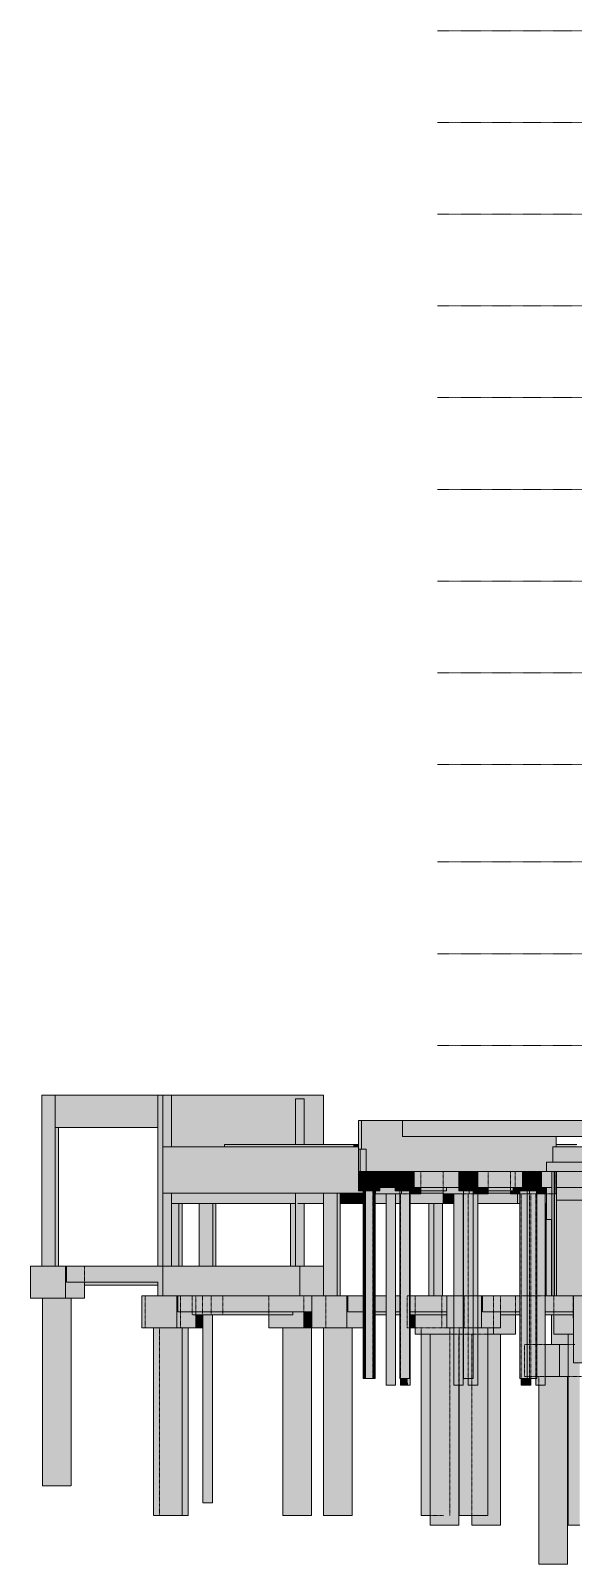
# Model space of a CAD drawing. Header units: centimetres. Extents: x -2198 to 42786, y -3196 to 88064.
# Drawn here: x 26789 to 28493, y 78277 to 83092 of the extents above; entities that cross this region are included whole.
import ezdxf

# ---------------------------------------------------------------- set-up
doc = ezdxf.new("R2010")
doc.units = ezdxf.units.CM
doc.linetypes.add('Centro', pattern=[3.175, 0.635, -0.47625, 1.5875, -0.47625])
doc.linetypes.add('Traço', pattern=[0.635, 0.3175, -0.3175])
for name, color, linetype, lineweight in [('A-FLOR', 7, 'Continuous', 25), ('A-FLOR-LEVL', 7, 'Continuous', 9), ('S-BEAM', 7, 'Continuous', 25), ('S-COLS', 7, 'Continuous', 25), ('S-FNDN', 7, 'Continuous', 25), ('S-FNDN-HDLN', 7, 'Traço', 9)]:
    doc.layers.add(name, color=color, linetype=linetype, lineweight=lineweight)

# ---------------------------------------------------------------- blocks, each defined once
blk = doc.blocks.new('Estaca W Gerdau - W250X32_7-3763720-CT E 002 - CRT ESQ')
at = {"layer": 'S-FNDN', "linetype": 'Traço', "lineweight": 9, "true_color": 0xa4b9db}
blk.add_hatch(color=9, dxfattribs=at).paths.add_polyline_path([(-1880.1, 79120), (-1871.6, 79120), (-1871.6, 79510), (-1886.2, 79510), (-1886.2, 79120)], flags=0)
at = {"layer": 'S-FNDN', "lineweight": 9}
for p, q in [((-1886.2, 79510), (-1886.2, 79120)), ((-1871.6, 79510), (-1886.2, 79510)), ((-1879.3, 79120), (-1879.3, 79510)), ((-1878.5, 79510), (-1878.5, 79120)), ((-1871.6, 79510), (-1871.6, 79120)), ((-1871.6, 79120), (-1886.2, 79120))]:
    blk.add_line(p, q, dxfattribs=at)
blk = doc.blocks.new('PED_BLRET-1EST_R01_2019_muro_ - 60x60x60-3843966-CT E 002 - CRT ESQ')
at = {"layer": 'S-FNDN-HDLN'}
for p, q in [((-2471.6, 79455), (-2441.6, 79455)), ((-2471.6, 79450), (-2471.6, 79455)), ((-2441.6, 79450), (-2471.6, 79450)), ((-2441.6, 79455), (-2441.6, 79450))]:
    blk.add_line(p, q, dxfattribs=at)
blk = doc.blocks.new('PED_BLRET-1EST_R01_2019_muro_ - 60x60x60-V12-CT E 002 - CRT ESQ')
at = {"layer": 'S-FNDN-HDLN'}
for p, q in [((-2472.7, 79455), (-2471.6, 79455)), ((-2472.7, 79450), (-2472.7, 79455)), ((-2442.7, 79455), (-2442.7, 79450))]:
    blk.add_line(p, q, dxfattribs=at)
blk = doc.blocks.new('PED_BLRET-1EST_R01_2019_muro_ - 60x60x60-V13-CT E 002 - CRT ESQ')
at = {"layer": 'S-FNDN-HDLN'}
for p, q in [((-2473.4, 79455), (-2472.7, 79455)), ((-2473.4, 79450), (-2473.4, 79455)), ((-2443.4, 79455), (-2443.4, 79450))]:
    blk.add_line(p, q, dxfattribs=at)
blk = doc.blocks.new('PED_BLRET-1EST_R01_2019_muro_ - 60x60x60-V14-CT E 002 - CRT ESQ')
at = {"layer": 'S-FNDN-HDLN'}
for p, q in [((-2474.9, 79455), (-2474.1, 79455)), ((-2474.9, 79450), (-2474.9, 79455)), ((-2444.9, 79455), (-2444.9, 79450))]:
    blk.add_line(p, q, dxfattribs=at)
blk = doc.blocks.new('PED_BLRET-1EST_R01_2019_muro_ - 60x60x60-V15-CT E 002 - CRT ESQ')
at = {"layer": 'S-FNDN-HDLN'}
for p, q in [((-2473.7, 79450), (-2473.7, 79455)), ((-2443.7, 79455), (-2443.7, 79450))]:
    blk.add_line(p, q, dxfattribs=at)
blk = doc.blocks.new('PED_BLRET-1EST_R01_2019_muro_ - 60x60x60-V16-CT E 002 - CRT ESQ')
at = {"layer": 'S-FNDN-HDLN'}
for p, q in [((-2476.4, 79455), (-2474.9, 79455)), ((-2476.4, 79450), (-2476.4, 79455)), ((-2446.4, 79455), (-2446.4, 79450))]:
    blk.add_line(p, q, dxfattribs=at)
blk = doc.blocks.new('PED_BLRET-1EST_R01_2019_muro_ - 60x60x60-V17-CT E 002 - CRT ESQ')
at = {"layer": 'S-FNDN-HDLN'}
for p, q in [((-2478.6, 79455), (-2477.9, 79455)), ((-2478.6, 79450), (-2478.6, 79455)), ((-2448.6, 79455), (-2448.6, 79450))]:
    blk.add_line(p, q, dxfattribs=at)
blk = doc.blocks.new('PED_BLRET-1EST_R01_2019_muro_ - 60x60x60-V4-CT E 002 - CRT ESQ')
at = {"layer": 'S-FNDN-HDLN'}
for p, q in [((-1986.8, 79455), (-1978.9, 79455)), ((-1986.8, 79450), (-1986.8, 79455)), ((-1978.9, 79450), (-1986.8, 79450)), ((-1978.9, 79455), (-1963.9, 79455)), ((-1956.8, 79455), (-1956.8, 79450))]:
    blk.add_line(p, q, dxfattribs=at)

msp = doc.modelspace()

# ---------------------------------------------------------------- hatches: boundary and pattern name
at = {"layer": 'A-FLOR', "true_color": 0xc0c0c0}
msp.add_hatch(color=9, dxfattribs=at).paths.add_polyline_path([(27852.3, 79498), (27899.06, 79498), (27899.06, 79510), (27845.09, 79510), (27845.09, 79498), (27852.03, 79498)], flags=0)
at = {"layer": 'S-BEAM', "true_color": 0xc0c0c0}
for points in [[(27188.11, 79648), (27188.11, 79750), (26866.25, 79750), (26866.25, 79648)], [(27826.46, 79580), (27828.19, 79580), (27828.19, 79670), (27818.5, 79670), (27818.88, 79580), (27823.55, 79580)], [(28343.42, 79620), (28553.05, 79620), (28553.05, 79670), (27957.1, 79670), (27957.1, 79620), (28291.72, 79620)], [(27789.14, 79588), (27803.8, 79588), (27803.8, 79595), (27397.67, 79595), (27397.67, 79588), (27723.06, 79588)], [(27813.79, 79588), (27818.5, 79588), (27818.5, 79595), (27803.8, 79595), (27803.8, 79588)], [(28446.81, 79588), (28503.55, 79588), (28503.55, 79595), (28438.74, 79595), (28438.74, 79588)], [(27818.31, 79460), (27818.62, 79510), (27818.88, 79510), (27819.06, 79510), (27819.63, 79510), (27819.8, 79510), (27820.37, 79510), (27820.55, 79510), (27821.12, 79510), (27821.58, 79460), (27822.04, 79460), (27822.35, 79510), (27822.61, 79510), (27822.79, 79510), (27823.36, 79510), (27823.55, 79580), (27818.31, 79580), (27818.31, 79460)], [(27837.88, 79510), (27842.55, 79510), (27842.55, 79580), (27823.55, 79580), (27823.84, 79510), (27837.36, 79510)], [(27826.79, 79460), (27845.09, 79460), (27845.09, 79510), (27826.09, 79510), (27826.46, 79460)], [(27885.35, 79460), (27933.06, 79460), (27933.06, 79510), (27899.06, 79510), (27899.06, 79498), (27885.35, 79498), (27885.35, 79486.36)], [(28084.94, 79460), (28133.26, 79460), (28133.26, 79510), (27993.06, 79510), (27993.06, 79460), (28033.24, 79460)], [(28265.88, 79460), (28333.06, 79460), (28333.06, 79510), (28193.26, 79510), (28193.26, 79460), (28260.18, 79460)], [(27825.3, 79460), (27825.35, 79460.16), (27824.98, 79460)], [(27708.84, 79410), (27708.84, 79442), (27628.34, 79442), (27628.34, 79410)], [(27761.28, 79410), (27820.89, 79410), (27820.89, 79442), (27761.28, 79442)], [(27820.89, 79410), (27830.83, 79410), (27830.83, 79442), (27820.89, 79442)], [(28100.03, 79410), (28100.03, 79440), (28084.43, 79440), (28084.43, 79442), (28083.94, 79442), (28083.94, 79410)], [(28100.03, 79410), (28117.37, 79410), (28117.37, 79440), (28100.03, 79440), (28100.03, 79422.71)], [(28296.15, 79410), (28318.17, 79410), (28318.17, 79440), (28296.15, 79440), (28296.15, 79442), (28226.11, 79442), (28226.11, 79440), (28193.17, 79440), (28193.17, 79410), (28240.03, 79410)], [(28408.68, 79439), (28409.2, 79439), (28409.2, 79440), (28408.68, 79440)], [(26999.31, 79163), (27196.31, 79163), (27196.31, 79213), (26901.47, 79213), (26901.47, 79163), (26922.11, 79163)], [(27204.18, 79120), (27204.18, 79213), (27196.31, 79213), (27196.31, 79163), (27188.1, 79163), (27188.1, 79120), (27196.31, 79120)], [(27204.18, 79120), (27634.14, 79120), (27634.14, 79213), (27204.18, 79213)], [(27672.06, 79120), (27708.62, 79120), (27708.62, 79213), (27634.14, 79213), (27634.14, 79120), (27668.76, 79120)], [(27186.46, 79153), (27188.1, 79153), (27188.1, 79163), (26957.64, 79163), (26957.64, 79153), (26999.31, 79153)], [(27412.88, 79070), (27672.06, 79070), (27672.06, 79120), (27251.46, 79120), (27251.46, 79070), (27309.49, 79070)], [(27307.14, 79060), (27612.63, 79060), (27612.63, 79070), (27307.14, 79070)]]:
    msp.add_hatch(color=9, dxfattribs=at).paths.add_polyline_path(points, flags=0)
h = msp.add_hatch(color=9, dxfattribs=at)
h.paths.add_polyline_path([(27412.88, 79410), (27620.82, 79410), (27620.82, 79442), (27230.82, 79442), (27230.82, 79410)], flags=0)
h.paths.add_polyline_path([(27339.57, 79588), (27397.67, 79588), (27397.67, 79595), (27620.82, 79595), (27620.82, 79738), (27647.45, 79738), (27647.45, 79595), (27708.62, 79595), (27708.62, 79750), (27230.82, 79750), (27230.82, 79588), (27309.49, 79588)], flags=0)
h = msp.add_hatch(color=9, dxfattribs=at)
h.paths.add_polyline_path([(28013.68, 79450), (28094.44, 79450), (28094.44, 79460), (28013.68, 79460)], flags=0)
h.paths.add_polyline_path([(28291.72, 79450), (28304.46, 79450), (28304.46, 79460), (28226.11, 79460), (28226.11, 79450), (28265.88, 79450)], flags=0)
h.paths.add_polyline_path([(27899.06, 79510), (28409.2, 79510), (28409.2, 79540), (28428.95, 79540), (28428.95, 79588), (28438.74, 79588), (28438.74, 79620), (27957.1, 79620), (27957.1, 79670), (27828.19, 79670), (27828.19, 79580), (27842.55, 79580), (27842.84, 79510), (27885.35, 79510)], flags=0)
h = msp.add_hatch(color=9, dxfattribs=at)
h.paths.add_polyline_path([(27204.19, 79442), (27833.31, 79442), (27833.31, 79450), (27818.31, 79450), (27818.1, 79588), (27204.19, 79588)], flags=0)
h.paths.add_polyline_path([(28013.68, 79442), (28084.43, 79442), (28084.43, 79450), (28013.68, 79450), (28013.68, 79444)], flags=0)
h.paths.add_polyline_path([(28226.11, 79442), (28296.15, 79442), (28296.15, 79450), (28226.11, 79450), (28226.11, 79444)], flags=0)
h.paths.add_polyline_path([(27872.01, 79442), (27872.01, 79450), (27870.35, 79450), (27870.35, 79442)], flags=0)
h.paths.add_polyline_path([(28498.51, 79540), (28538.12, 79540), (28538.12, 79588), (28428.95, 79588), (28428.95, 79540), (28483.84, 79540)], flags=0)
h = msp.add_hatch(color=9, dxfattribs=at)
h.paths.add_polyline_path([(28393.06, 79460), (28425.76, 79460), (28425.76, 79510), (28393.06, 79510), (28393.06, 79488.13)], flags=0)
h.paths.add_polyline_path([(28446.81, 79460), (28553.06, 79460), (28553.06, 79510), (28440.36, 79510), (28440.36, 79460)], flags=0)
h = msp.add_hatch(color=9, dxfattribs=at)
h.paths.add_polyline_path([(28409.2, 79360), (28425.54, 79360), (28425.27, 79460), (28409.2, 79460), (28409.2, 79399.87)], flags=0)
h.paths.add_polyline_path([(28409.2, 79510), (28428.2, 79510), (28428.2, 79540), (28409.2, 79540), (28409.2, 79532.25)], flags=0)
h = msp.add_hatch(color=9, dxfattribs=at)
h.paths.add_polyline_path([(28440.36, 79420), (28553.05, 79420), (28553.05, 79460), (28440.36, 79460), (28440.36, 79444)], flags=0)
h.paths.add_polyline_path([(28524.36, 79510), (28553.06, 79510), (28553.06, 79540), (28428.2, 79540), (28428.2, 79510), (28498.53, 79510)], flags=0)
h = msp.add_hatch(color=9, dxfattribs=at)
h.paths.add_polyline_path([(28083.83, 79410), (28083.94, 79410.1), (28083.83, 79442), (28013.68, 79442), (28013.68, 79440), (27980.74, 79440), (27980.74, 79410), (28033.24, 79410)], flags=0)
h.paths.add_polyline_path([(27830.83, 79410), (27833.31, 79410.33), (27833.31, 79442), (27830.83, 79442)], flags=0)
h.paths.add_polyline_path([(27870.35, 79410), (27904.95, 79410), (27904.95, 79440), (27872.01, 79440), (27872.01, 79442), (27870.35, 79442), (27870.35, 79415.25)], flags=0)
h.paths.add_polyline_path([(27948.06, 79410), (27948.06, 79440), (27934.95, 79440), (27934.95, 79410)], flags=0)
h = msp.add_hatch(color=9, dxfattribs=at)
h.paths.add_polyline_path([(28318.17, 79410), (28325.12, 79410), (28325.12, 79440), (28318.17, 79440)], flags=0)
h.paths.add_polyline_path([(28409.2, 79410), (28409.2, 79439), (28408.68, 79439), (28408.68, 79440), (28404.88, 79440), (28404.88, 79410), (28408.68, 79410)], flags=0)
h = msp.add_hatch(color=9, dxfattribs=at)
h.paths.add_polyline_path([(29584.14, 79120), (29625.76, 79120), (29625.76, 79420), (29490.36, 79420), (29490.36, 79120)], flags=0)
h.paths.add_polyline_path([(28440.36, 79120), (28575.76, 79120), (28575.76, 79420), (28440.36, 79420), (28440.36, 79179.25)], flags=0)
h.paths.add_polyline_path([(28590.36, 79120), (28725.76, 79120), (28725.76, 79420), (28590.36, 79420), (28590.36, 79135.12)], flags=0)
h.paths.add_polyline_path([(30525.76, 79120), (30525.76, 79420), (30390.36, 79420), (30390.36, 79120), (30514.67, 79120)], flags=0)
h.paths.add_polyline_path([(28740.36, 79120), (28875.76, 79120), (28875.76, 79420), (28740.36, 79420), (28740.36, 79355.75)], flags=0)
h.paths.add_polyline_path([(28890.36, 79120), (29025.76, 79120), (29025.76, 79420), (28890.36, 79420), (28890.36, 79179.25)], flags=0)
h.paths.add_polyline_path([(29040.36, 79120), (29175.76, 79120), (29175.76, 79420), (29040.36, 79420), (29040.36, 79135.12)], flags=0)
h.paths.add_polyline_path([(29190.36, 79120), (29325.76, 79120), (29325.76, 79420), (29190.36, 79420), (29190.36, 79179.25)], flags=0)
h.paths.add_polyline_path([(30375.76, 79120), (30375.76, 79420), (30240.36, 79420), (30240.36, 79120), (30359.58, 79120)], flags=0)
h.paths.add_polyline_path([(29340.36, 79120), (29475.76, 79120), (29475.76, 79420), (29340.36, 79420), (29340.36, 79179.25)], flags=0)
h.paths.add_polyline_path([(30225.76, 79120), (30225.76, 79420), (30090.36, 79420), (30090.36, 79120), (30204.49, 79120)], flags=0)
h.paths.add_polyline_path([(29640.36, 79120), (29775.76, 79120), (29775.76, 79420), (29640.36, 79420), (29640.36, 79179.25)], flags=0)
h.paths.add_polyline_path([(29790.36, 79120), (29925.76, 79120), (29925.76, 79420), (29790.36, 79420), (29790.36, 79179.25)], flags=0)
h.paths.add_polyline_path([(29940.36, 79120), (30075.76, 79120), (30075.76, 79420), (29940.36, 79420), (29940.36, 79179.25)], flags=0)
h = msp.add_hatch(color=9, dxfattribs=at)
h.paths.add_polyline_path([(27934.95, 79070), (27948.06, 79070), (27948.06, 79120), (27934.95, 79120), (27934.95, 79090.99)], flags=0)
h.paths.add_polyline_path([(27784.61, 79070), (27833.31, 79070), (27833.31, 79120), (27784.61, 79120)], flags=0)
h.paths.add_polyline_path([(28095.37, 79070), (28095.37, 79120), (27980.74, 79120), (27980.74, 79070), (28084.94, 79070)], flags=0)
h.paths.add_polyline_path([(27870.35, 79070), (27904.95, 79070), (27904.95, 79120), (27870.35, 79120), (27870.35, 79090.99)], flags=0)
h = msp.add_hatch(color=9, dxfattribs=at)
h.paths.add_polyline_path([(28211.44, 79070), (28325.12, 79070), (28325.12, 79120), (28207.61, 79120), (28207.61, 79070)], flags=0)
h.paths.add_polyline_path([(28404.88, 79070), (28493.06, 79070), (28493.06, 79120), (28404.88, 79120), (28404.88, 79076.22)], flags=0)
h = msp.add_hatch(color=9, dxfattribs=at)
h.paths.add_polyline_path([(27870.35, 79060), (27904.95, 79060), (27904.95, 79070), (27870.35, 79070)], flags=0)
h.paths.add_polyline_path([(28095.37, 79060), (28095.37, 79070), (27980.74, 79070), (27980.74, 79060), (28084.94, 79060)], flags=0)
h.paths.add_polyline_path([(27948.06, 79060), (27948.06, 79070), (27934.95, 79070), (27934.95, 79060)], flags=0)
h = msp.add_hatch(color=9, dxfattribs=at)
h.paths.add_polyline_path([(28446.81, 79060), (28493.06, 79060), (28493.06, 79070), (28404.88, 79070), (28404.88, 79060)], flags=0)
h.paths.add_polyline_path([(28264.09, 79060), (28325.12, 79060), (28325.12, 79070), (28264.09, 79070)], flags=0)
h = msp.add_hatch(color=9, dxfattribs=at)
h.paths.add_polyline_path([(28769.81, 78917), (28789.81, 78917), (28789.81, 78950), (28769.81, 78950), (28769.81, 79030), (28746.33, 79030), (28746.33, 79000), (28701.51, 79000), (28701.51, 78917), (28761.49, 78917)], flags=0)
h.paths.add_polyline_path([(28869.81, 78917), (28883.55, 78917), (28883.55, 78950), (28869.81, 78950), (28869.81, 78923.77)], flags=0)
h.paths.add_polyline_path([(28446.81, 78967), (28476.64, 78967), (28476.64, 79000), (28431.82, 79000), (28431.82, 79060), (28424.41, 79060), (28424.41, 78967), (28431.82, 78967)], flags=0)
at = {"layer": 'S-COLS', "true_color": 0xc0c0c0}
for points in [[(26866.25, 79213), (26866.25, 79750), (26823.93, 79750), (26823.93, 79213)], [(27188.11, 79213), (27204.19, 79213.03), (27204.19, 79750), (27188.11, 79750), (27188.11, 79355.75)], [(26876.37, 79213), (26876.37, 79648), (26866.25, 79648), (26866.25, 79213)], [(27254.55, 79213), (27254.55, 79410), (27230.82, 79410), (27230.82, 79213)], [(27264.67, 79213), (27264.67, 79410), (27254.55, 79410), (27254.55, 79213), (27256.22, 79213)], [(27325.19, 79213), (27360.55, 79213), (27360.55, 79410), (27318.24, 79410), (27318.24, 79213)], [(27360.55, 79213), (27370.67, 79213), (27370.67, 79410), (27360.55, 79410), (27360.55, 79213)], [(27619.67, 79213), (27620.82, 79213), (27620.82, 79410), (27604.74, 79410), (27604.74, 79213)], [(27723.06, 79120), (27751.16, 79120), (27751.16, 79442), (27708.84, 79442), (27708.84, 79120)], [(27761.28, 79120), (27761.28, 79442), (27751.16, 79442), (27751.16, 79120)], [(28055.27, 79120), (28055.27, 79410), (28039.19, 79410), (28039.19, 79120)], [(28055.27, 79120), (28081.9, 79120), (28081.9, 79410), (28055.27, 79410), (28055.27, 79179.25)], [(28147.37, 79120), (28148.26, 79120), (28148.26, 79440), (28147.37, 79440), (28147.37, 79135.12)], [(28423.98, 79120), (28423.98, 79360), (28409.2, 79360), (28409.2, 79410), (28407.9, 79410), (28407.9, 79120)]]:
    msp.add_hatch(color=9, dxfattribs=at).paths.add_polyline_path(points, flags=0)
h = msp.add_hatch(color=9, dxfattribs=at)
h.paths.add_polyline_path([(27204.19, 79213), (27230.82, 79213), (27230.82, 79442), (27204.19, 79442), (27204.19, 79355.75)], flags=0)
h.paths.add_polyline_path([(27206.1, 79588), (27230.82, 79588), (27230.82, 79750), (27204.19, 79750), (27204.19, 79588)], flags=0)
h = msp.add_hatch(color=9, dxfattribs=at)
h.paths.add_polyline_path([(27634.14, 79213), (27647.45, 79213), (27647.45, 79410), (27628.34, 79410), (27628.26, 79442), (27620.82, 79442), (27620.82, 79213)], flags=0)
h.paths.add_polyline_path([(27643.82, 79595), (27647.45, 79595), (27647.45, 79738), (27620.82, 79738), (27620.82, 79595), (27642.62, 79595)], flags=0)
h = msp.add_hatch(color=9, dxfattribs=at)
h.paths.add_polyline_path([(28423.98, 79120), (28425.54, 79120), (28425.54, 79360), (28423.98, 79360), (28423.98, 79179.25)], flags=0)
h.paths.add_polyline_path([(28450.61, 79120), (28450.61, 79120), (28446.81, 79120)], flags=0)
at = {"layer": 'S-FNDN', "true_color": 0xc0c0c0}
for points in [[(27818.31, 79450), (27819.06, 79450), (27818.62, 79510), (27818.31, 79510), (27818.31, 79460)], [(27819.8, 79450), (27819.37, 79510), (27819.06, 79510), (27819.06, 79450)], [(27819.8, 79450), (27820.55, 79450), (27820.11, 79510), (27819.8, 79510), (27819.8, 79452.29)], [(27820.55, 79450), (27822.04, 79450), (27821.58, 79460), (27821.12, 79460), (27820.86, 79510), (27820.55, 79510), (27820.55, 79452.29)], [(27822.79, 79450), (27822.35, 79510), (27822.04, 79510), (27822.04, 79450)], [(27823.53, 79450), (27823.09, 79510), (27822.79, 79510), (27822.79, 79450)], [(27824.25, 79450), (27823.84, 79510), (27823.53, 79510), (27823.53, 79450)], [(27825.35, 79450), (27824.98, 79510), (27824.25, 79510), (27824.25, 79450)], [(27825.35, 79450), (27885.35, 79450), (27885.35, 79498), (27845.09, 79498), (27845.09, 79460), (27825.86, 79460), (27825.59, 79510), (27825.35, 79510), (27825.35, 79453.37)], [(27953.42, 79450), (27993.06, 79450), (27993.06, 79510), (27933.06, 79510), (27933.06, 79450), (27943.91, 79450)], [(28188.33, 79450), (28193.26, 79450), (28193.26, 79510), (28133.26, 79510), (28133.26, 79450), (28162.48, 79450)], [(28343.42, 79450), (28393.06, 79450), (28393.06, 79510), (28333.06, 79510), (28333.06, 79450), (28342.68, 79450)], [(27833.82, 78860), (27834.06, 78860), (27833.82, 79450), (27833.31, 79450), (27833.31, 78860)], [(27834.57, 78860), (27834.8, 78860), (27834.57, 79450), (27834.06, 79450), (27834.06, 78860)], [(27835.32, 78860), (27835.55, 78860), (27835.32, 79450), (27834.8, 79450), (27834.8, 78860)], [(27836.06, 78860), (27837.04, 78860), (27836.81, 79450), (27835.55, 79450), (27835.55, 78860)], [(27837.55, 78860), (27837.79, 78860), (27837.36, 79450), (27837.04, 79450), (27837.04, 78860)], [(27838.3, 78860), (27838.53, 78860), (27838.3, 79450), (27837.79, 79450), (27837.79, 78860)], [(27839.04, 78860), (27839.25, 78860), (27839.04, 79450), (27838.53, 79450), (27838.53, 78860)], [(27839.76, 78860), (27840.35, 78860), (27839.94, 79450), (27839.25, 79450), (27839.25, 78860)], [(27840.35, 78860), (27870.35, 78860), (27870.35, 79450), (27840.35, 79450), (27840.35, 78870.37)], [(27929.85, 79440), (27948.06, 79440), (27948.06, 79450), (27933.06, 79450), (27933.06, 79460), (27885.35, 79460), (27885.35, 79450), (27872.01, 79450), (27872.01, 79440), (27878.15, 79440)], [(27948.06, 78860), (27978.06, 78860), (27978.06, 79450), (27948.06, 79450), (27948.06, 78870.37)], [(27978.06, 79440), (28013.68, 79440), (28013.68, 79460), (27993.06, 79460), (27993.06, 79450), (27978.06, 79450), (27978.06, 79442)], [(28084.43, 79440), (28148.26, 79440), (28148.26, 79450), (28133.26, 79450), (28133.26, 79460), (28094.44, 79460), (28094.44, 79450), (28084.43, 79450), (28084.43, 79442)], [(28148.26, 78860), (28178.26, 78860), (28178.26, 79450), (28148.26, 79450), (28148.26, 78870.37)], [(28178.26, 79440), (28226.11, 79440), (28226.11, 79460), (28193.26, 79460), (28193.26, 79450), (28178.26, 79450), (28178.26, 79442)], [(28318.17, 79440), (28325.12, 79440), (28325.12, 79450), (28310.12, 79450), (28310.12, 79460), (28304.46, 79460), (28304.46, 79450), (28296.15, 79450), (28296.15, 79440)], [(28333.06, 79450), (28333.06, 79460), (28310.12, 79460), (28310.12, 79450), (28317.57, 79450)], [(28325.12, 78860), (28348.06, 78860), (28347.62, 79450), (28325.12, 79450), (28325.12, 78901.46)], [(28351.72, 78860), (28378.06, 78860), (28378.06, 79450), (28348.06, 79450), (28348.06, 78914.49), (28348.12, 78860), (28351.6, 78860)], [(28378.06, 79440), (28409.2, 79440), (28408.95, 79460), (28393.06, 79460), (28393.06, 79450), (28378.06, 79450), (28378.06, 79440.79)], [(27904.95, 78840), (27927.58, 78840), (27927.58, 79440), (27904.95, 79440), (27904.95, 78914.49)], [(27927.58, 78840), (27934.95, 78840), (27934.95, 79440), (27927.58, 79440), (27927.58, 78914.49)], [(27980.74, 78840), (27980.74, 79440), (27978.06, 79440), (27978.06, 78860), (27973.38, 78860), (27973.77, 78840), (27980.27, 78840)], [(28117.37, 78840), (28140.01, 78840), (28140.01, 79440), (28117.37, 79440), (28117.37, 78870.37)], [(28140.01, 78840), (28147.37, 78840), (28147.37, 79440), (28140.01, 79440), (28140.01, 78870.37)], [(28172.88, 78840), (28185.8, 78840), (28185.8, 79440), (28178.26, 79440), (28178.19, 78860), (28163.17, 78860), (28163.57, 78840), (28170.8, 78840)], [(28185.8, 78840), (28193.17, 78840), (28193.17, 79440), (28185.8, 79440), (28185.8, 78869.01)], [(28386.15, 78840), (28397.52, 78840), (28397.52, 79440), (28378.06, 79440), (28378.06, 78860), (28374.89, 78860), (28374.89, 78840), (28382.52, 78840)], [(28404.88, 78840), (28404.88, 79440), (28397.52, 79440), (28397.52, 78840), (28404.41, 78840)], [(26792.53, 79113), (26898.63, 79113), (26898.63, 79213), (26788.92, 79213), (26788.92, 79113)], [(26898.63, 79113), (26957.64, 79113), (26957.64, 79163), (26901.47, 79163), (26901.47, 79213), (26898.63, 79213), (26898.63, 79153)], [(26825.71, 78523), (26908.57, 78523), (26908.57, 79113), (26825.71, 79113), (26825.71, 78649.74)], [(26915.49, 78523), (26915.49, 79113), (26908.57, 79113), (26908.57, 78523), (26914.35, 78523)], [(27248.14, 79020), (27248.14, 79120), (27138.42, 79120), (27138.42, 79020), (27206.1, 79020)], [(27307.14, 79020), (27307.14, 79070), (27251.46, 79070), (27251.46, 79120), (27248.14, 79120), (27248.14, 79020), (27273.17, 79020)], [(27682.42, 79020), (27781.77, 79020), (27781.77, 79120), (27672.06, 79120), (27672.06, 79020), (27674.69, 79020)], [(27781.77, 79020), (27833.31, 79020), (27833.31, 79070), (27784.61, 79070), (27784.61, 79120), (27781.77, 79120), (27781.77, 79060)], [(28230.11, 79020), (28264.09, 79020), (28264.09, 79070), (28207.61, 79070), (28207.61, 79120), (28205.09, 79120), (28205.09, 79020), (28225.28, 79020)], [(28493.06, 78910), (28633.06, 78910), (28633.06, 79120), (28493.06, 79120), (28493.06, 78914.49)], [(27612.63, 79020), (27646.48, 79020), (27646.48, 79070), (27612.63, 79070), (27612.63, 79060), (27536.46, 79060), (27536.46, 79020)], [(27646.48, 79020), (27672.06, 79020), (27672.06, 79070), (27646.48, 79070)], [(27175.21, 78430), (27258.08, 78430), (27257.79, 79020), (27175.21, 79020), (27175.21, 78649.74)], [(27263.86, 78430), (27264.99, 78430), (27264.99, 79020), (27258.08, 79020), (27258.08, 78430), (27261.53, 78430)], [(27272.17, 78430), (27276.62, 78430), (27276.62, 79020), (27264.99, 79020), (27264.99, 78430), (27266.81, 78430)], [(27282.29, 78430), (27283.37, 78430), (27283.37, 79020), (27276.62, 79020), (27276.62, 78430), (27280.02, 78430)], [(27307.14, 79020), (27328.02, 79020), (27328.02, 79060), (27307.14, 79060)], [(27329.83, 78470), (27336.46, 78470), (27336.46, 79060), (27329.47, 79060), (27329.47, 78470)], [(27336.46, 78470), (27359.44, 78470), (27359.44, 79060), (27336.46, 79060), (27336.46, 78473.23)], [(27581.84, 78430), (27602.13, 78430), (27602.13, 79020), (27581.1, 79020), (27581.1, 78430)], [(27602.13, 78430), (27671.09, 78430), (27671.09, 79020), (27602.13, 79020), (27602.13, 78649.74)], [(27787.22, 78430), (27791.71, 78430), (27791.71, 79020), (27708.85, 79020), (27708.94, 78430), (27781.82, 78430)], [(27797.49, 78430), (27798.63, 78430), (27798.63, 79020), (27791.71, 79020), (27791.71, 78430), (27795.17, 78430)], [(27996.54, 79020), (27996.54, 79060), (27980.74, 79060), (27980.74, 79020), (27981.55, 79020)], [(28134.84, 78430), (28217.71, 78430), (28217.71, 79020), (28193.17, 79020), (28193.17, 78840), (28163.17, 78840), (28163.17, 78860), (28148.26, 78860), (28148.26, 79020), (28147.37, 79020), (28147.01, 78840), (28134.84, 78840), (28134.84, 78473.23)], [(28223.49, 78430), (28224.62, 78430), (28224.62, 79020), (28217.71, 79020), (28217.71, 78430), (28221.17, 78430)], [(28311.26, 79000), (28311.26, 79060), (28264.09, 79060), (28264.09, 79020), (28242.12, 79020), (28242.12, 79000)], [(28493.06, 79050), (28493.06, 79060), (28492.4, 79060), (28492.4, 79050)], [(28015.55, 78430), (28036.41, 78430), (28036.21, 79000), (28015.55, 79000), (28015.55, 78649.74)], [(28043.36, 78430), (28042.99, 79000), (28036.41, 79000), (28036.41, 78430), (28042.99, 78430)], [(28043.36, 78400), (28126.37, 78400), (28126.37, 78840), (28117.37, 78840), (28117.37, 79000), (28043.36, 79000), (28043.36, 78430)], [(28212.92, 78400), (28257.64, 78400), (28257.64, 79000), (28224.62, 79000), (28224.62, 78430), (28174.62, 78430), (28174.76, 78400), (28207.82, 78400)], [(28263.34, 78400), (28264.43, 78400), (28264.43, 79000), (28257.64, 79000), (28257.64, 78400), (28261.06, 78400)], [(28449.64, 78867), (28449.64, 78967), (28404.88, 78967), (28404.88, 78867), (28446.81, 78867)], [(28476.64, 78867), (28476.64, 78967), (28449.64, 78967), (28449.64, 78867)], [(28476.64, 78400), (28513.06, 78400), (28513.06, 78910), (28493.06, 78910), (28493.06, 79000), (28476.64, 79000), (28476.64, 78473.23)], [(27958.38, 78840), (27973.38, 78840), (27973.26, 78860), (27950.75, 78860), (27950.75, 78840), (27955.7, 78840)], [(28132.08, 78400), (28133.17, 78400), (28132.88, 78840), (28126.37, 78840), (28126.37, 78400), (28129.79, 78400)], [(28343.42, 78840), (28351.72, 78840), (28351.6, 78860), (28329.09, 78860), (28329.51, 78840), (28340.35, 78840)], [(28352.45, 78840), (28359.09, 78840), (28359.07, 78860), (28351.72, 78860), (28351.72, 78840)], [(28384.35, 78277), (28467.34, 78277), (28467.34, 78867), (28404.88, 78867), (28404.88, 78840), (28384.35, 78840), (28384.35, 78296.73)], [(28473.06, 78277), (28474.16, 78277), (28474.16, 78867), (28467.34, 78867), (28467.34, 78277), (28470.76, 78277)]]:
    msp.add_hatch(color=9, dxfattribs=at).paths.add_polyline_path(points, flags=0)
h = msp.add_hatch(color=9, dxfattribs=at)
h.paths.add_polyline_path([(28095.37, 79020), (28117.37, 79020), (28117.37, 79120), (28095.37, 79120), (28095.37, 79060)], flags=0)
h.paths.add_polyline_path([(28147.37, 79020), (28148.26, 79020), (28148.26, 79120), (28147.37, 79120), (28147.37, 79046.87)], flags=0)
h.paths.add_polyline_path([(28193.17, 79020), (28205.09, 79020), (28205.09, 79120), (28193.17, 79120), (28193.17, 79040.96)], flags=0)
h = msp.add_hatch(color=9, dxfattribs=at)
h.paths.add_polyline_path([(27996.54, 79000), (28117.37, 79000), (28117.37, 79020), (28095.37, 79020), (28095.37, 79060), (27996.54, 79060), (27996.54, 79002.74)], flags=0)
h.paths.add_polyline_path([(28224.62, 79000), (28242.12, 79000), (28242.12, 79020), (28224.62, 79020), (28224.62, 79002.74)], flags=0)
h = msp.add_hatch(color=9, dxfattribs=at)
h.paths.add_polyline_path([(28431.82, 79000), (28493.06, 79000), (28493.06, 79050), (28492.4, 79050), (28492.4, 79060), (28431.82, 79060), (28431.82, 79002.74)], flags=0)
h.paths.add_polyline_path([(28653.6, 79000), (28676.66, 79000), (28676.66, 79030), (28637.66, 79030), (28637.66, 79000)], flags=0)

# ---------------------------------------------------------------- linework, layer by layer
at = {"layer": 'A-FLOR', "lineweight": 9}
for p, q in [((27845.09, 79510), (27899.06, 79510)), ((27899.06, 79498), (27845.09, 79498)), ((27899.06, 79510), (27899.06, 79498))]:
    msp.add_line(p, q, dxfattribs=at)
at = {"layer": 'A-FLOR-LEVL', "linetype": 'Centro'}
for p, q in [((28066.61, 83092), (33615.18, 83092)), ((28066.61, 82804), (33615.18, 82804)), ((28066.61, 82516), (33615.18, 82516)), ((28066.61, 82228), (33615.18, 82228)), ((28066.61, 81940), (33615.18, 81940)), ((28066.61, 81652), (33615.18, 81652)), ((28066.61, 81364), (33615.18, 81364)), ((28066.61, 81076), (33615.18, 81076)), ((28066.61, 80788), (33615.18, 80788)), ((28066.61, 80482), (33615.18, 80482)), ((28066.61, 80194), (33615.18, 80194)), ((28066.61, 79906), (33615.18, 79906)), ((28066.61, 79510), (33615.18, 79510)), ((28066.61, 79120), (33615.18, 79120))]:
    msp.add_line(p, q, dxfattribs=at)
at = {"layer": 'S-BEAM', "lineweight": 9}
for p, q in [((26866.25, 79750), (27188.11, 79750)), ((26866.25, 79750), (26866.25, 79648)), ((27188.11, 79648), (27188.11, 79750)), ((27708.62, 79750), (27230.82, 79750)), ((27230.82, 79750), (27230.82, 79588)), ((27620.82, 79738), (27647.45, 79738)), ((27620.82, 79595), (27620.82, 79738)), ((27647.45, 79738), (27647.45, 79595)), ((27708.62, 79595), (27708.62, 79750)), ((26866.25, 79648), (27188.11, 79648)), ((27828.19, 79670), (27818.5, 79670)), ((27818.5, 79580), (27818.5, 79670)), ((27828.19, 79670), (27957.1, 79670)), ((27828.19, 79670), (27828.19, 79580)), ((27957.1, 79670), (28553.05, 79670)), ((27957.1, 79670), (27957.1, 79620)), ((27397.67, 79595), (27803.8, 79595)), ((27397.67, 79595), (27397.67, 79588)), ((27803.8, 79588), (27803.8, 79595)), ((27803.8, 79595), (27818.5, 79595)), ((27803.8, 79595), (27803.8, 79588)), ((27957.1, 79620), (28553.05, 79620)), ((28438.74, 79620), (28438.74, 79588)), ((28438.74, 79595), (28503.55, 79595)), ((27204.19, 79588), (27818.5, 79588)), ((27204.19, 79588), (27204.19, 79442)), ((27818.31, 79460), (27818.31, 79580)), ((27818.31, 79580), (27823.55, 79580)), ((27842.55, 79580), (27823.55, 79580)), ((27823.55, 79580), (27823.55, 79510)), ((27842.55, 79510), (27842.55, 79580)), ((28428.95, 79588), (28538.12, 79588)), ((28428.95, 79540), (28428.95, 79588)), ((27818.88, 79510), (27818.88, 79460)), ((27819.63, 79510), (27819.63, 79460)), ((27820.37, 79510), (27820.37, 79460)), ((27821.12, 79510), (27821.12, 79460)), ((27822.61, 79510), (27822.61, 79460)), ((27823.36, 79510), (27823.36, 79460)), ((27823.47, 79510), (27823.47, 79460)), ((27823.53, 79510), (27823.47, 79510)), ((27824.1, 79460), (27824.1, 79510)), ((27824.98, 79460), (27824.98, 79510)), ((27825.86, 79510), (27826.09, 79510)), ((27825.86, 79510), (27825.86, 79460)), ((27845.09, 79510), (27826.09, 79510)), ((27826.09, 79510), (27826.09, 79460)), ((27845.09, 79460), (27845.09, 79510)), ((27899.06, 79510), (27933.06, 79510)), ((27993.06, 79510), (28133.26, 79510)), ((28193.26, 79510), (28333.06, 79510)), ((28393.06, 79510), (28425.76, 79510)), ((28409.2, 79540), (28428.2, 79540)), ((28409.2, 79510), (28409.2, 79540)), ((28428.2, 79540), (28553.06, 79540)), ((28440.36, 79510), (28553.06, 79510)), ((27821.12, 79460), (27822.04, 79460)), ((27823.36, 79460), (27823.55, 79460)), ((27825.86, 79460), (27826.09, 79460)), ((27826.09, 79460), (27845.09, 79460)), ((27933.06, 79460), (27885.35, 79460)), ((28133.26, 79460), (27993.06, 79460)), ((28013.68, 79450), (28094.44, 79450)), ((28094.44, 79450), (28094.44, 79460)), ((28333.06, 79460), (28193.26, 79460)), ((28226.11, 79450), (28304.46, 79450)), ((28304.46, 79450), (28304.46, 79460)), ((28393.06, 79460), (28425.76, 79460)), ((28409.2, 79360), (28409.2, 79460)), ((28440.36, 79460), (28553.06, 79460)), ((27204.19, 79442), (27833.32, 79442)), ((27230.82, 79442), (27230.82, 79410)), ((27230.82, 79410), (27620.82, 79410)), ((27620.82, 79410), (27620.82, 79442)), ((27628.26, 79410), (27708.84, 79410)), ((27761.28, 79410), (27820.89, 79410)), ((27820.89, 79442), (27820.89, 79410)), ((27820.89, 79410), (27830.83, 79410)), ((27830.83, 79410), (27830.83, 79442)), ((27830.83, 79410), (27833.35, 79410)), ((27870.35, 79442), (27872.07, 79442)), ((27870.35, 79410), (27904.98, 79410)), ((27934.95, 79410), (27948.09, 79410)), ((27980.74, 79410), (28083.94, 79410)), ((28013.68, 79442), (28084.44, 79442)), ((28083.94, 79442), (28083.94, 79410)), ((28083.94, 79410), (28100.03, 79410)), ((28100.03, 79410), (28100.03, 79440)), ((28100.03, 79410), (28117.4, 79410)), ((28193.17, 79410), (28318.17, 79410)), ((28226.11, 79442), (28296.15, 79442)), ((28318.17, 79410), (28318.17, 79440)), ((28318.17, 79440), (28318.17, 79410)), ((28318.17, 79410), (28325.15, 79410)), ((28404.88, 79410), (28409.2, 79410)), ((28408.68, 79439), (28408.68, 79440)), ((28409.2, 79439), (28408.68, 79439)), ((28425.54, 79420), (28425.54, 79120)), ((28575.76, 79420), (28440.36, 79420)), ((28425.54, 79360), (28409.2, 79360)), ((26901.47, 79213), (27196.31, 79213)), ((26901.47, 79213), (26901.47, 79163)), ((27196.31, 79213), (27204.18, 79213)), ((27204.18, 79213), (27204.18, 79120)), ((27204.19, 79213), (27620.82, 79213)), ((27620.82, 79213), (27634.14, 79213)), ((27634.14, 79120), (27634.14, 79213)), ((27634.14, 79213), (27647.45, 79213)), ((27634.14, 79213), (27634.14, 79120)), ((27647.45, 79213), (27708.62, 79213)), ((27708.62, 79120), (27708.62, 79213)), ((26901.47, 79163), (27188.1, 79163)), ((27188.1, 79120), (27188.1, 79163)), ((26957.64, 79153), (27188.1, 79153)), ((27251.46, 79120), (27251.46, 79070)), ((27251.46, 79120), (27672.06, 79120)), ((27784.61, 79120), (27784.61, 79070)), ((27784.61, 79120), (27833.31, 79120)), ((27870.35, 79120), (27904.95, 79120)), ((27934.95, 79120), (27948.06, 79120)), ((27980.74, 79120), (28095.37, 79120)), ((28207.61, 79120), (28325.12, 79120)), ((28207.61, 79120), (28207.61, 79070)), ((28404.88, 79120), (28425.54, 79120)), ((28440.36, 79120), (28575.76, 79120)), ((27672.06, 79070), (27251.46, 79070)), ((27612.63, 79060), (27612.63, 79070)), ((27784.61, 79070), (27833.31, 79070)), ((27870.35, 79070), (27904.95, 79070)), ((27934.95, 79070), (27948.06, 79070)), ((27980.74, 79070), (28095.37, 79070)), ((28207.61, 79070), (28325.12, 79070)), ((28404.88, 79070), (28493.06, 79070)), ((27307.14, 79060), (27612.63, 79060)), ((27870.35, 79060), (27904.95, 79060)), ((27934.95, 79060), (27948.06, 79060)), ((27980.74, 79060), (28095.37, 79060)), ((28264.09, 79060), (28325.12, 79060)), ((28404.88, 79060), (28493.06, 79060)), ((28424.41, 79060), (28424.41, 78967))]:
    msp.add_line(p, q, dxfattribs=at)
at = {"layer": 'S-COLS', "lineweight": 9}
for p, q in [((26823.93, 79750), (26823.93, 79213)), ((26866.25, 79750), (26823.93, 79750)), ((26866.25, 79750), (26866.25, 79213)), ((27188.11, 79213), (27188.11, 79750)), ((27204.19, 79750), (27188.11, 79750)), ((27204.19, 79750), (27204.19, 79213)), ((27230.82, 79750), (27204.19, 79750)), ((27230.82, 79750), (27230.82, 79588)), ((27620.82, 79738), (27620.82, 79595)), ((27647.45, 79738), (27620.82, 79738)), ((27647.45, 79738), (27647.45, 79595)), ((26876.37, 79648), (26876.37, 79213)), ((27230.82, 79442), (27230.82, 79213)), ((27254.55, 79410), (27254.55, 79213)), ((27264.67, 79410), (27264.67, 79213)), ((27318.24, 79213), (27318.24, 79410)), ((27360.55, 79410), (27360.55, 79213)), ((27370.67, 79410), (27370.67, 79213)), ((27604.74, 79213), (27604.74, 79410)), ((27620.82, 79442), (27620.82, 79213)), ((27647.45, 79410), (27647.45, 79213)), ((27708.84, 79442), (27708.84, 79120)), ((27751.16, 79442), (27751.16, 79120)), ((27761.28, 79442), (27761.28, 79120)), ((28039.19, 79120), (28039.19, 79410)), ((28055.27, 79410), (28055.27, 79120)), ((28081.9, 79410), (28081.9, 79120)), ((28407.9, 79120), (28407.9, 79410)), ((28423.98, 79360), (28423.98, 79120)), ((27230.82, 79213), (27204.19, 79213)), ((27634.14, 79213), (27620.82, 79213)), ((27647.45, 79213), (27634.14, 79213))]:
    msp.add_line(p, q, dxfattribs=at)
at = {"layer": 'S-FNDN', "lineweight": 9}
for p, q in [((27818.31, 79510), (27818.88, 79510)), ((27818.31, 79450), (27818.31, 79510)), ((27819.06, 79510), (27819.63, 79510)), ((27819.06, 79450), (27819.06, 79510)), ((27819.8, 79510), (27820.37, 79510)), ((27819.8, 79450), (27819.8, 79510)), ((27820.55, 79510), (27821.12, 79510)), ((27820.55, 79450), (27820.55, 79510)), ((27822.04, 79510), (27822.61, 79510)), ((27822.04, 79450), (27822.04, 79510)), ((27822.79, 79510), (27823.36, 79510)), ((27822.79, 79450), (27822.79, 79510)), ((27823.53, 79510), (27824.1, 79510)), ((27823.53, 79450), (27823.53, 79510)), ((27824.25, 79510), (27824.98, 79510)), ((27824.25, 79450), (27824.25, 79510)), ((27825.35, 79510), (27825.86, 79510)), ((27825.35, 79450), (27825.35, 79510)), ((27885.35, 79450), (27885.35, 79498)), ((27933.06, 79510), (27993.06, 79510)), ((27933.06, 79450), (27933.06, 79510)), ((27993.06, 79450), (27993.06, 79510)), ((28133.26, 79510), (28193.26, 79510)), ((28133.26, 79450), (28133.26, 79510)), ((28193.26, 79450), (28193.26, 79510)), ((28333.06, 79510), (28393.06, 79510)), ((28333.06, 79450), (28333.06, 79510)), ((28393.06, 79450), (28393.06, 79510)), ((27819.06, 79450), (27818.31, 79450)), ((27819.8, 79450), (27819.06, 79450)), ((27820.55, 79450), (27819.8, 79450)), ((27822.04, 79450), (27820.55, 79450)), ((27822.79, 79450), (27822.04, 79450)), ((27823.53, 79450), (27822.79, 79450)), ((27824.25, 79450), (27823.53, 79450)), ((27825.35, 79450), (27824.25, 79450)), ((27885.35, 79450), (27825.35, 79450)), ((27833.31, 79450), (27833.31, 78860)), ((27834.06, 79450), (27834.06, 78860)), ((27834.8, 79450), (27834.8, 78860)), ((27835.55, 79450), (27835.55, 78860)), ((27837.04, 79450), (27837.04, 78860)), ((27837.79, 79450), (27837.79, 78860)), ((27838.53, 79450), (27838.53, 78860)), ((27839.25, 79450), (27839.25, 78860)), ((27840.35, 79450), (27840.35, 78860)), ((27870.35, 78860), (27870.35, 79450)), ((27872.01, 79440), (27872.01, 79450)), ((27993.06, 79450), (27933.06, 79450)), ((27948.06, 79450), (27948.06, 78860)), ((27978.06, 78860), (27978.06, 79450)), ((28013.68, 79460), (28013.68, 79440)), ((28084.43, 79440), (28084.43, 79450)), ((28193.26, 79450), (28133.26, 79450)), ((28148.26, 79450), (28148.26, 78860)), ((28178.26, 78860), (28178.26, 79450)), ((28226.11, 79460), (28226.11, 79440)), ((28296.15, 79440), (28296.15, 79450)), ((28310.12, 79450), (28310.12, 79460)), ((28333.06, 79450), (28310.12, 79450)), ((28325.12, 79450), (28325.12, 78860)), ((28393.06, 79450), (28333.06, 79450)), ((28348.06, 79450), (28348.06, 78860)), ((28378.06, 78860), (28378.06, 79450)), ((27948.07, 79440), (27872.01, 79440)), ((27904.95, 79440), (27904.95, 78840)), ((27934.95, 78840), (27934.95, 79440)), ((28013.68, 79440), (27978.06, 79440)), ((27980.74, 78840), (27980.74, 79440)), ((28148.27, 79440), (28084.43, 79440)), ((28117.37, 79440), (28117.37, 78840)), ((28147.37, 78840), (28147.37, 79440)), ((28226.11, 79440), (28178.26, 79440)), ((28193.17, 78840), (28193.17, 79440)), ((28325.13, 79440), (28296.15, 79440)), ((28409.2, 79440), (28378.06, 79440)), ((28404.88, 78840), (28404.88, 79440)), ((26788.92, 79213), (26898.63, 79213)), ((26788.92, 79213), (26788.92, 79113)), ((26898.63, 79213), (26901.47, 79213)), ((26898.63, 79113), (26898.63, 79213)), ((26957.64, 79113), (26957.64, 79163)), ((26898.63, 79113), (26788.92, 79113)), ((26825.6, 79113), (26825.6, 78523)), ((26957.64, 79113), (26898.63, 79113)), ((26915.6, 78523), (26915.6, 79113)), ((27138.42, 79120), (27248.14, 79120)), ((27138.42, 79120), (27138.42, 79020)), ((27248.14, 79120), (27251.46, 79120)), ((27248.14, 79020), (27248.14, 79120)), ((27672.06, 79120), (27781.77, 79120)), ((27672.06, 79120), (27672.06, 79020)), ((27781.77, 79120), (27784.61, 79120)), ((27781.77, 79020), (27781.77, 79120)), ((28095.37, 79120), (28117.37, 79120)), ((28095.37, 79120), (28095.37, 79020)), ((28147.37, 79120), (28148.26, 79120)), ((28193.17, 79120), (28205.09, 79120)), ((28205.09, 79120), (28207.61, 79120)), ((28205.09, 79020), (28205.09, 79120)), ((28493.06, 79120), (28493.06, 78910)), ((27307.14, 79020), (27307.14, 79070)), ((27646.48, 79020), (27646.48, 79070)), ((28264.09, 79020), (28264.09, 79070)), ((27248.14, 79020), (27138.42, 79020)), ((27175.1, 79020), (27175.1, 78430)), ((27307.14, 79020), (27248.14, 79020)), ((27265.1, 78430), (27265.1, 79020)), ((27283.46, 78430), (27283.46, 79020)), ((27328.02, 79020), (27307.14, 79020)), ((27328.02, 79060), (27328.02, 79020)), ((27329.45, 79060), (27329.45, 78470)), ((27359.45, 78470), (27359.45, 79060)), ((27536.46, 79020), (27536.46, 79060)), ((27646.48, 79020), (27536.46, 79020)), ((27581.1, 79020), (27581.1, 78430)), ((27672.06, 79020), (27646.48, 79020)), ((27671.1, 78430), (27671.1, 79020)), ((27781.77, 79020), (27672.06, 79020)), ((27708.74, 79020), (27708.74, 78430)), ((27833.31, 79020), (27781.77, 79020)), ((27798.74, 78430), (27798.74, 79020)), ((27996.54, 79020), (27980.74, 79020)), ((27996.54, 79000), (27996.54, 79060)), ((28117.37, 79020), (28095.37, 79020)), ((28148.26, 79020), (28147.37, 79020)), ((28205.09, 79020), (28193.17, 79020)), ((28264.09, 79020), (28205.09, 79020)), ((28224.73, 78430), (28224.73, 79020)), ((28242.12, 79000), (28242.12, 79020)), ((28311.26, 79060), (28311.26, 79000)), ((28431.82, 79000), (28431.82, 79060)), ((28492.4, 79050), (28492.4, 79060)), ((28493.06, 79050), (28492.4, 79050)), ((28117.37, 79000), (27996.54, 79000)), ((28015.55, 79000), (28015.55, 78430)), ((28043.27, 79000), (28043.27, 78400)), ((28242.12, 79000), (28224.58, 79000)), ((28311.26, 79000), (28242.12, 79000)), ((28264.53, 78400), (28264.53, 79000)), ((28404.88, 78967), (28449.64, 78967)), ((28493.06, 79000), (28431.82, 79000)), ((28449.64, 78967), (28476.74, 78967)), ((28449.64, 78867), (28449.64, 78967)), ((28476.54, 79000), (28476.54, 78400)), ((28493.06, 78910), (28633.06, 78910)), ((27833.82, 78860), (27833.31, 78860)), ((27834.57, 78860), (27834.06, 78860)), ((27835.32, 78860), (27834.8, 78860)), ((27836.93, 78860), (27835.55, 78860)), ((27837.55, 78860), (27837.04, 78860)), ((27838.3, 78860), (27837.79, 78860)), ((27839.04, 78860), (27838.53, 78860)), ((27840.24, 78860), (27839.25, 78860)), ((27870.35, 78860), (27840.35, 78860)), ((27927.58, 78840), (27904.95, 78840)), ((27934.95, 78840), (27927.58, 78840)), ((27978.06, 78860), (27948.06, 78860)), ((27950.74, 78860), (27950.74, 78840)), ((27973.38, 78840), (27950.75, 78840)), ((27980.74, 78840), (27973.38, 78840)), ((28140.01, 78840), (28117.37, 78840)), ((28133.27, 78400), (28133.27, 78840)), ((28134.73, 78840), (28134.73, 78430)), ((28147.37, 78840), (28140.01, 78840)), ((28178.26, 78860), (28148.26, 78860)), ((28163.17, 78860), (28163.17, 78840)), ((28185.8, 78840), (28163.17, 78840)), ((28193.17, 78840), (28185.8, 78840)), ((28347.62, 78860), (28325.12, 78860)), ((28329.09, 78860), (28329.09, 78840)), ((28351.72, 78840), (28329.09, 78840)), ((28378.06, 78860), (28348.06, 78860)), ((28359.09, 78840), (28351.72, 78840)), ((28359.09, 78840), (28359.09, 78860)), ((28374.88, 78860), (28374.88, 78840)), ((28397.52, 78840), (28374.89, 78840)), ((28384.25, 78840), (28384.25, 78277)), ((28404.88, 78840), (28397.52, 78840)), ((28449.64, 78867), (28404.86, 78867)), ((28476.74, 78867), (28449.64, 78867)), ((28474.25, 78277), (28474.25, 78867)), ((26908.57, 78523), (26825.71, 78523)), ((26915.39, 78523), (26908.57, 78523)), ((27336.46, 78470), (27329.47, 78470)), ((27359.45, 78470), (27336.46, 78470)), ((27258.08, 78430), (27175.21, 78430)), ((27264.9, 78430), (27258.08, 78430)), ((27276.62, 78430), (27265.17, 78430)), ((27283.46, 78430), (27276.62, 78430)), ((27602.13, 78430), (27581.1, 78430)), ((27671.09, 78430), (27602.13, 78430)), ((27791.71, 78430), (27708.85, 78430)), ((27798.53, 78430), (27791.71, 78430)), ((28036.41, 78430), (28015.55, 78430)), ((28042.99, 78430), (28036.41, 78430)), ((28126.37, 78400), (28043.36, 78400)), ((28133.27, 78400), (28126.37, 78400)), ((28217.71, 78430), (28134.84, 78430)), ((28174.53, 78430), (28174.53, 78400)), ((28257.64, 78400), (28174.62, 78400)), ((28224.53, 78430), (28217.71, 78430)), ((28264.53, 78400), (28257.64, 78400)), ((28513.03, 78400), (28476.64, 78400)), ((28467.34, 78277), (28384.35, 78277)), ((28474.25, 78277), (28467.34, 78277))]:
    msp.add_line(p, q, dxfattribs=at)
at = {"layer": 'S-FNDN-HDLN'}
for p, q in [((27818.88, 79510), (27819.05, 79510)), ((27819.63, 79510), (27819.8, 79510)), ((27820.37, 79510), (27820.54, 79510)), ((27821.12, 79510), (27822.04, 79510)), ((27822.61, 79510), (27822.78, 79510)), ((27823.25, 79460), (27823.25, 79510)), ((27823.36, 79510), (27823.53, 79510)), ((27824.1, 79510), (27824.24, 79510)), ((27824.98, 79510), (27825.35, 79510)), ((27872.01, 79450.01), (27872.01, 79510)), ((27878.31, 79450), (27878.31, 79510)), ((27879.06, 79450), (27879.06, 79510)), ((27879.8, 79450), (27879.8, 79510)), ((27880.55, 79450), (27880.55, 79510)), ((27882.04, 79450), (27882.04, 79510)), ((27882.79, 79450), (27882.79, 79510)), ((27883.25, 79450), (27883.25, 79510)), ((27883.53, 79450), (27883.53, 79510)), ((27884.25, 79450), (27884.25, 79510)), ((27885.35, 79498.01), (27885.35, 79510)), ((27953.42, 79440), (27953.42, 79510)), ((28013.68, 79510), (28013.68, 79460.01)), ((28084.43, 79450.01), (28084.43, 79510)), ((28165.85, 79440), (28165.85, 79510)), ((28226.11, 79510), (28226.11, 79460.01)), ((28296.15, 79450), (28296.15, 79510)), ((28310.12, 79460.01), (28310.12, 79510)), ((28370.12, 79450), (28370.12, 79510)), ((28377.56, 79440), (28377.56, 79510)), ((28437.82, 79510), (28437.82, 79440)), ((27823.25, 79450), (27823.25, 79460)), ((27838.25, 79450), (27838.25, 78860)), ((27863.31, 78860), (27863.31, 79450)), ((27864.06, 78860), (27864.06, 79450)), ((27864.8, 78860), (27864.8, 79450)), ((27865.55, 78860), (27865.55, 79450)), ((27867.04, 78860), (27867.04, 79450)), ((27867.79, 78860), (27867.79, 79450)), ((27868.25, 78860), (27868.25, 79450)), ((27868.53, 78860), (27868.53, 79450)), ((27869.25, 78860), (27869.25, 79450)), ((28355.12, 78860), (28355.12, 79450)), ((27953.42, 79440), (27948.07, 79440)), ((27950.74, 79440), (27950.74, 78860.01)), ((27978.05, 79440), (27953.42, 79440)), ((28165.85, 79440), (28148.27, 79440)), ((28163.17, 79440), (28163.17, 78860.01)), ((28178.25, 79440), (28165.85, 79440)), ((28377.56, 79440), (28325.13, 79440)), ((28329.09, 79440), (28329.09, 78860.01)), ((28359.09, 78860.01), (28359.09, 79440)), ((28374.88, 79440), (28374.88, 78860.01)), ((28378.05, 79440), (28377.56, 79440)), ((28437.82, 79440), (28409.2, 79440)), ((26957.64, 79163.01), (26957.64, 79213)), ((27148.89, 79020), (27148.89, 79120)), ((27259.13, 79020), (27259.13, 79120)), ((27296.19, 79060), (27296.19, 79120)), ((27307.14, 79070.01), (27307.14, 79120)), ((27328.02, 79120), (27328.02, 79060.01)), ((27355.43, 79060), (27355.43, 79120)), ((27392.72, 79060), (27392.72, 79120)), ((27536.46, 79060.01), (27536.46, 79120)), ((27646.48, 79070.01), (27646.48, 79120)), ((27715.73, 79020), (27715.73, 79120)), ((27833.32, 79120), (27840.78, 79120)), ((27840.78, 79020), (27840.78, 79120)), ((27970.82, 79120), (27980.74, 79120)), ((27970.82, 79020), (27970.82, 79120)), ((27996.54, 79060.01), (27996.54, 79120)), ((28080.54, 79020), (28080.54, 79120)), ((28117.38, 79120), (28147.37, 79120)), ((28148.26, 79120), (28193.16, 79120)), ((28150.27, 79020), (28150.27, 79120)), ((28242.12, 79020.01), (28242.12, 79120)), ((28264.09, 79070.01), (28264.09, 79120)), ((28311.26, 79120), (28311.26, 79060.01)), ((28431.82, 79060.01), (28431.82, 79120)), ((28492.4, 79060.01), (28492.4, 79120)), ((27193.46, 79020), (27193.46, 78430)), ((27307.14, 79060), (27296.19, 79060)), ((27840.78, 79020), (27833.32, 79020)), ((27980.74, 79020), (27970.82, 79020)), ((28080.54, 79020), (27996.54, 79020)), ((28015.55, 79020), (28015.55, 79000.01)), ((28095.37, 79020), (28080.54, 79020)), ((28105.55, 78430), (28105.55, 79020)), ((28147.37, 79020), (28117.38, 79020)), ((28134.73, 79020), (28134.73, 78840.01)), ((28193.16, 79020), (28148.26, 79020)), ((28224.58, 79000), (28117.38, 79000)), ((28133.27, 78840.01), (28133.27, 79000)), ((28174.53, 79000), (28174.53, 78430.01)), ((28339.62, 78967), (28404.88, 78967)), ((28339.62, 78867), (28339.62, 78967)), ((28476.74, 78967), (28487.46, 78967)), ((28487.46, 78967), (28497.58, 78967)), ((27834, 78860), (27833.82, 78860)), ((27834.74, 78860), (27834.57, 78860)), ((27835.49, 78860), (27835.32, 78860)), ((27837.72, 78860), (27837.55, 78860)), ((27838.47, 78860), (27838.3, 78860)), ((27839.19, 78860), (27839.04, 78860)), ((28404.86, 78867), (28339.62, 78867)), ((28348.09, 78860), (28347.62, 78860)), ((28384.25, 78867), (28384.25, 78840.01)), ((28518.89, 78867), (28476.74, 78867)), ((27359.45, 78470), (27359.44, 78470)), ((27283.46, 78430), (27283.37, 78430)), ((27581.1, 78430), (27581.1, 78430)), ((28084.95, 78430), (28042.99, 78430))]:
    msp.add_line(p, q, dxfattribs=at)

# ---------------------------------------------------------------- block references
at = {"layer": 'S-FNDN', "lineweight": 9}
msp.add_blockref('Estaca W Gerdau - W250X32_7-3763720-CT E 002 - CRT ESQ', (30311.92, 0), dxfattribs=at)
at = {"layer": 'S-FNDN', "linetype": 'Traço', "lineweight": 9}
for name, p in [('PED_BLRET-1EST_R01_2019_muro_ - 60x60x60-V17-CT E 002 - CRT ESQ', (30311.92, 0)), ('PED_BLRET-1EST_R01_2019_muro_ - 60x60x60-V14-CT E 002 - CRT ESQ', (30308.94, 0)), ('PED_BLRET-1EST_R01_2019_muro_ - 60x60x60-V14-CT E 002 - CRT ESQ', (30309.68, 0)), ('PED_BLRET-1EST_R01_2019_muro_ - 60x60x60-V16-CT E 002 - CRT ESQ', (30311.92, 0)), ('PED_BLRET-1EST_R01_2019_muro_ - 60x60x60-V14-CT E 002 - CRT ESQ', (30311.92, 0)), ('PED_BLRET-1EST_R01_2019_muro_ - 60x60x60-V14-CT E 002 - CRT ESQ', (30312.66, 0)), ('PED_BLRET-1EST_R01_2019_muro_ - 60x60x60-V15-CT E 002 - CRT ESQ', (30311.92, 0)), ('PED_BLRET-1EST_R01_2019_muro_ - 60x60x60-V13-CT E 002 - CRT ESQ', (30311.92, 0)), ('PED_BLRET-1EST_R01_2019_muro_ - 60x60x60-V12-CT E 002 - CRT ESQ', (30311.92, 0)), ('PED_BLRET-1EST_R01_2019_muro_ - 60x60x60-3843966-CT E 002 - CRT ESQ', (30311.92, 0)), ('PED_BLRET-1EST_R01_2019_muro_ - 60x60x60-3843966-CT E 002 - CRT ESQ', (30419.62, 0)), ('PED_BLRET-1EST_R01_2019_muro_ - 60x60x60-3843966-CT E 002 - CRT ESQ', (30619.82, 0)), ('PED_BLRET-1EST_R01_2019_muro_ - 60x60x60-V4-CT E 002 - CRT ESQ', (30311.92, 0)), ('PED_BLRET-1EST_R01_2019_muro_ - 60x60x60-3843966-CT E 002 - CRT ESQ', (30819.62, 0))]:
    msp.add_blockref(name, p, dxfattribs=at)

doc.saveas('drawing.dxf')
